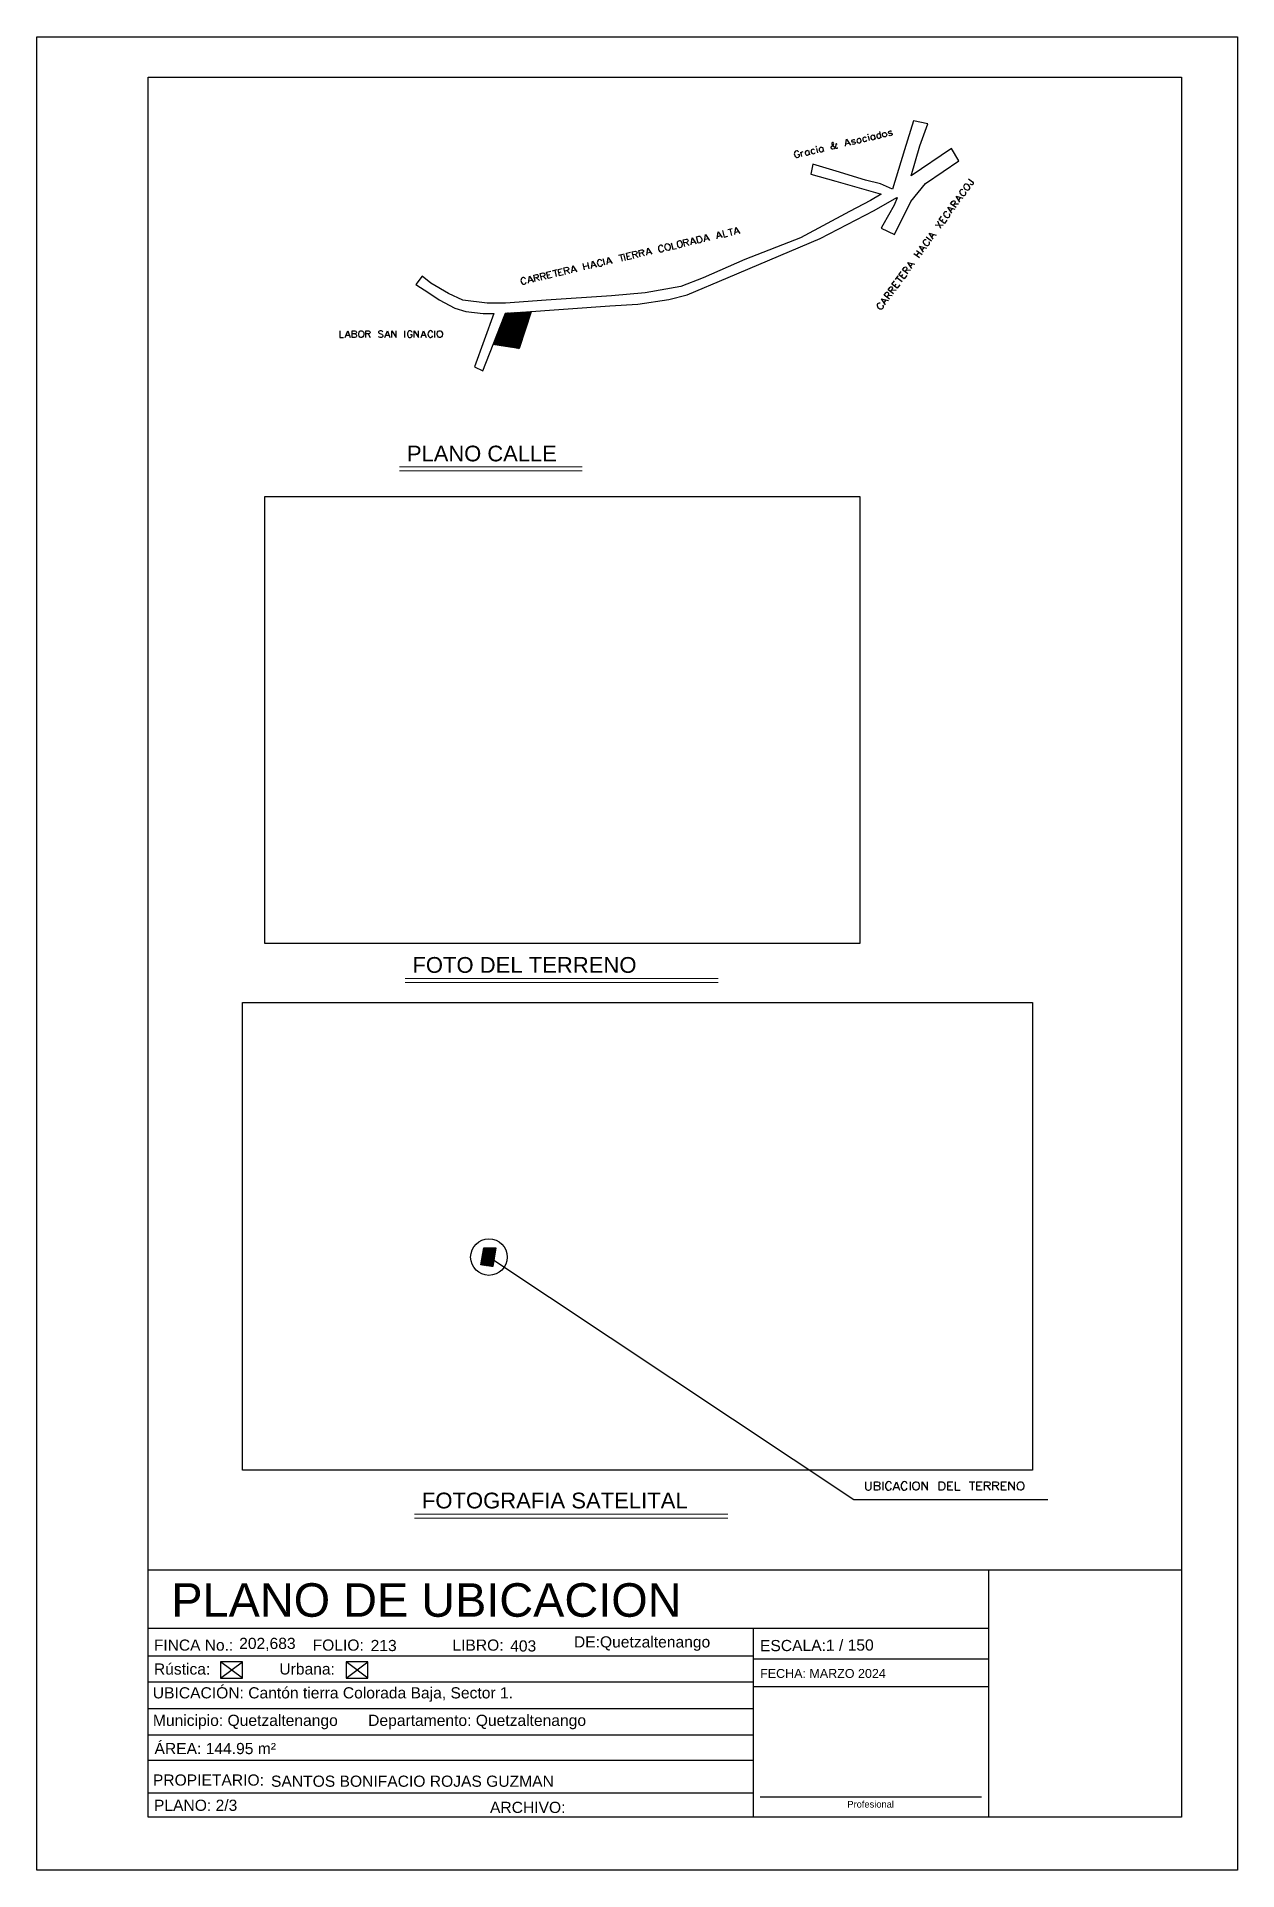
# Model space of a CAD drawing. Header units: millimetres. Extents: x 2537 to 2681, y 1861 to 2081.
import ezdxf

# ---------------------------------------------------------------- set-up
doc = ezdxf.new("R2010")
doc.units = ezdxf.units.MM
for name, color, linetype in [('PDF_0', 7, 'Continuous'), ('PDF_10 Formato', 7, 'Continuous'), ('PDF_12 Titulo', 7, 'Continuous'), ('PDF_FORMATO', 7, 'Continuous'), ('PDF_puntostxt', 7, 'Continuous'), ('PDF_Text', 7, 'Continuous')]:
    doc.layers.add(name, color=color, linetype=linetype)
doc.styles.add('PDF Arial-BoldMT', font='arial.ttf')
doc.styles.add('PDF ArialMT', font='arial.ttf')
doc.styles.add('PDF ErasITC-Demi', font='arial.ttf')

msp = doc.modelspace()

# ---------------------------------------------------------------- linework, layer by layer
at = {"layer": 'PDF_0', "lineweight": 25}
for points in [[(2590.53, 2041.09), (2593.12, 2047.63), (2593.25, 2048.03), (2595.23, 2048.13), (2605.78, 2048.91), (2609.14, 2049.1), (2612.87, 2049.66), (2615.05, 2050.22), (2619.99, 2052.29), (2631.01, 2056.96), (2637.47, 2060.35), (2640.2, 2061.88), (2640.26, 2061.84), (2639.87, 2060.98), (2638.52, 2058.59), (2638.31, 2058.22), (2639.93, 2057.47), (2641.89, 2061.4), (2643.64, 2063.56), (2645.76, 2065.01), (2647.64, 2066.3), (2646.76, 2067.79), (2641.93, 2064.51), (2642.95, 2068.11), (2643.94, 2070.72), (2642.19, 2071.08), (2641.12, 2067.61), (2639.67, 2062.9), (2638.26, 2063.52), (2636.46, 2063.98), (2632.94, 2065.05), (2630.15, 2065.89), (2629.89, 2064.7), (2632.87, 2063.84), (2638.21, 2062.35), (2638.31, 2062.29), (2637.04, 2061.55), (2634.52, 2060.2), (2628.64, 2057.04), (2621.97, 2054.44), (2616.97, 2052.25), (2614.31, 2051.2), (2610.02, 2050.47), (2605.97, 2050.1), (2598.15, 2049.6), (2593.26, 2049.23), (2591.05, 2049.23), (2588.15, 2049.6), (2586.42, 2050.37), (2584.3, 2051.63), (2583.25, 2052.47), (2582.5, 2051.44), (2584.06, 2050.47), (2585.32, 2049.63), (2587.19, 2048.61), (2588.51, 2048.22), (2590.57, 2047.98), (2591.85, 2047.98), (2589.56, 2041.6)], [(2564.39, 1972.41), (2564.39, 2026.01), (2635.77, 2026.01), (2635.77, 1972.41)], [(2561.72, 1909.2), (2561.72, 1965.33), (2656.48, 1965.33), (2656.48, 1909.2)], [(2590.66, 1935.88), (2592.12, 1935.88), (2591.74, 1933.63), (2590.31, 1933.83)], [(2559.07, 1884.27), (2561.69, 1884.27), (2561.69, 1886.2), (2559.07, 1886.2)], [(2574.13, 1884.27), (2576.74, 1884.27), (2576.74, 1886.2), (2574.13, 1886.2)]]:
    msp.add_lwpolyline(points, close=True, dxfattribs=at)
for points in [[(2596.34, 2048.19), (2594.89, 2043.78), (2591.79, 2044.26)], [(2591.88, 2044.25), (2595.81, 2048.18)], [(2591.92, 2044.24), (2595.86, 2048.18)], [(2592, 2044.23), (2595.95, 2048.19)], [(2592.04, 2044.22), (2596, 2048.19)], [(2592.11, 2044.21), (2596.1, 2048.2)], [(2592.15, 2044.21), (2596.15, 2048.2)], [(2592.23, 2044.19), (2596.25, 2048.21)], [(2592.27, 2044.19), (2596.29, 2048.21)], [(2591.8, 2044.26), (2595.71, 2048.17)], [(2591.81, 2044.31), (2595.66, 2048.16)], [(2591.86, 2044.46), (2595.57, 2048.16)], [(2591.89, 2044.53), (2595.52, 2048.16)], [(2591.95, 2044.68), (2595.42, 2048.15)], [(2591.98, 2044.75), (2595.37, 2048.14)], [(2592.04, 2044.9), (2595.28, 2048.13)], [(2592.07, 2044.98), (2595.22, 2048.13)], [(2592.13, 2045.13), (2595.13, 2048.13)], [(2592.16, 2045.2), (2595.08, 2048.13)], [(2592.22, 2045.35), (2594.99, 2048.12)], [(2592.25, 2045.42), (2594.94, 2048.12)], [(2592.31, 2045.58), (2594.85, 2048.11)], [(2592.34, 2045.65), (2594.8, 2048.11)], [(2592.35, 2044.18), (2596.33, 2048.16)], [(2592.39, 2044.17), (2596.31, 2048.09)], [(2592.4, 2045.8), (2594.7, 2048.11)], [(2592.43, 2045.87), (2594.66, 2048.11)], [(2592.46, 2044.16), (2596.27, 2047.96)], [(2592.49, 2046.02), (2594.56, 2048.1)], [(2592.5, 2044.15), (2596.24, 2047.89)], [(2592.51, 2046.1), (2594.52, 2048.1)], [(2592.57, 2046.25), (2594.42, 2048.09)], [(2592.58, 2044.14), (2596.2, 2047.76)], [(2592.6, 2046.32), (2594.37, 2048.09)], [(2592.62, 2044.14), (2596.18, 2047.69)], [(2592.66, 2046.47), (2594.28, 2048.08)], [(2592.69, 2046.54), (2594.23, 2048.08)], [(2592.7, 2044.12), (2596.13, 2047.56)], [(2592.74, 2044.11), (2596.11, 2047.49)], [(2592.75, 2046.69), (2594.14, 2048.08)], [(2592.78, 2046.77), (2594.09, 2048.08)], [(2592.81, 2044.1), (2596.07, 2047.36)], [(2592.84, 2046.91), (2594, 2048.07)], [(2592.85, 2044.1), (2596.05, 2047.29)], [(2592.87, 2046.99), (2593.95, 2048.07)], [(2592.93, 2047.13), (2593.85, 2048.06)], [(2592.93, 2044.08), (2596, 2047.16)], [(2592.96, 2047.21), (2593.81, 2048.06)], [(2592.97, 2044.08), (2595.98, 2047.09)], [(2593.02, 2047.36), (2593.71, 2048.05)], [(2593.05, 2047.44), (2593.66, 2048.05)], [(2593.05, 2044.07), (2595.93, 2046.95)], [(2593.09, 2044.06), (2595.91, 2046.88)], [(2593.11, 2047.58), (2593.57, 2048.05)], [(2593.13, 2047.66), (2593.52, 2048.05)], [(2593.17, 2047.79), (2593.43, 2048.04)], [(2593.17, 2044.05), (2595.87, 2046.75)], [(2593.2, 2047.85), (2593.38, 2048.04)], [(2593.2, 2044.04), (2595.85, 2046.69)], [(2593.23, 2047.98), (2593.28, 2048.03)], [(2593.28, 2044.03), (2595.8, 2046.55)], [(2593.32, 2044.03), (2595.78, 2046.49)], [(2593.4, 2044.01), (2595.74, 2046.35)], [(2593.44, 2044.01), (2595.71, 2046.28)], [(2593.51, 2044), (2595.67, 2046.15)], [(2593.55, 2043.99), (2595.65, 2046.08)], [(2593.63, 2043.97), (2595.6, 2045.95)], [(2593.67, 2043.97), (2595.58, 2045.88)], [(2593.75, 2043.96), (2595.54, 2045.75)], [(2593.78, 2043.95), (2595.51, 2045.68)], [(2593.86, 2043.94), (2595.47, 2045.55)], [(2593.9, 2043.93), (2595.45, 2045.48)], [(2593.98, 2043.92), (2595.4, 2045.35)], [(2594.02, 2043.92), (2595.38, 2045.28)], [(2594.1, 2043.9), (2595.34, 2045.14)], [(2594.14, 2043.9), (2595.32, 2045.08)], [(2594.21, 2043.89), (2595.27, 2044.94)], [(2594.25, 2043.88), (2595.25, 2044.88)], [(2594.33, 2043.87), (2595.2, 2044.74)], [(2594.37, 2043.86), (2595.18, 2044.68)], [(2594.45, 2043.85), (2595.14, 2044.54)], [(2594.49, 2043.84), (2595.12, 2044.47)], [(2594.56, 2043.83), (2595.07, 2044.34)], [(2594.6, 2043.83), (2595.05, 2044.28)], [(2594.68, 2043.81), (2595.01, 2044.14)], [(2594.72, 2043.8), (2594.98, 2044.07)], [(2594.8, 2043.8), (2594.94, 2043.94)], [(2594.83, 2043.79), (2594.92, 2043.87)], [(2590.33, 1933.91), (2592.09, 1935.67)], [(2590.34, 1933.97), (2592.09, 1935.72)], [(2590.34, 1933.83), (2592.06, 1935.56)], [(2590.35, 1934.07), (2592.11, 1935.83)], [(2590.37, 1934.13), (2592.11, 1935.88)], [(2590.38, 1934.23), (2592.03, 1935.88)], [(2590.38, 1933.83), (2592.06, 1935.5)], [(2590.39, 1934.29), (2591.98, 1935.88)], [(2590.41, 1934.4), (2591.89, 1935.88)], [(2590.42, 1934.45), (2591.85, 1935.88)], [(2590.44, 1934.56), (2591.76, 1935.88)], [(2590.45, 1934.61), (2591.71, 1935.88)], [(2590.45, 1933.81), (2592.04, 1935.4)], [(2590.46, 1934.72), (2591.62, 1935.88)], [(2590.47, 1934.77), (2591.58, 1935.88)], [(2590.49, 1934.88), (2591.49, 1935.88)], [(2590.5, 1934.94), (2591.44, 1935.88)], [(2590.5, 1933.81), (2592.03, 1935.34)], [(2590.52, 1935.05), (2591.35, 1935.88)], [(2590.53, 1935.1), (2591.31, 1935.88)], [(2590.55, 1935.21), (2591.22, 1935.88)], [(2590.56, 1935.26), (2591.17, 1935.88)], [(2590.57, 1935.37), (2591.09, 1935.88)], [(2590.57, 1933.8), (2592.01, 1935.23)], [(2590.58, 1935.42), (2591.04, 1935.88)], [(2590.6, 1935.53), (2590.95, 1935.88)], [(2590.61, 1935.58), (2590.9, 1935.88)], [(2590.61, 1933.79), (2592, 1935.18)], [(2590.63, 1935.69), (2590.81, 1935.88)], [(2590.64, 1935.75), (2590.77, 1935.88)], [(2590.66, 1935.85), (2590.68, 1935.88)], [(2590.69, 1933.78), (2591.98, 1935.07)], [(2590.73, 1933.77), (2591.98, 1935.02)], [(2590.81, 1933.76), (2591.95, 1934.91)], [(2590.85, 1933.76), (2591.95, 1934.85)], [(2590.93, 1933.74), (2591.93, 1934.74)], [(2590.97, 1933.74), (2591.92, 1934.69)], [(2591.05, 1933.73), (2591.9, 1934.58)], [(2591.09, 1933.72), (2591.89, 1934.53)], [(2591.16, 1933.71), (2591.87, 1934.42)], [(2591.2, 1933.71), (2591.86, 1934.37)], [(2658.34, 1905.65), (2635.03, 1905.65), (2591.26, 1934.77)], [(2591.28, 1933.69), (2591.84, 1934.26)], [(2591.32, 1933.69), (2591.84, 1934.2)], [(2591.4, 1933.68), (2591.81, 1934.1)], [(2591.44, 1933.67), (2591.81, 1934.04)], [(2591.52, 1933.66), (2591.79, 1933.93)], [(2591.56, 1933.66), (2591.78, 1933.88)], [(2591.64, 1933.65), (2591.76, 1933.77)], [(2591.67, 1933.64), (2591.75, 1933.72)], [(2561.69, 1884.27), (2559.07, 1886.2)], [(2559.07, 1884.27), (2561.69, 1886.2)], [(2576.74, 1884.27), (2574.13, 1886.2)], [(2574.13, 1884.27), (2576.74, 1886.2)]]:
    msp.add_lwpolyline(points, dxfattribs=at)
msp.add_circle((2591.27, 1934.77), 2.19, dxfattribs=at)
at = {"layer": 'PDF_10 Formato', "lineweight": 25}
for points in [[(2537.02, 1861.2), (2537.02, 2081.19), (2681.06, 2081.19), (2681.06, 1861.2)], [(2550.39, 2076.32), (2674.36, 2076.32), (2674.36, 1867.59), (2550.39, 1867.59)], [(2645.29, 1906.8), (2645.29, 1907.81), (2645.63, 1907.81), (2645.78, 1907.77), (2645.87, 1907.67), (2645.92, 1907.57), (2645.97, 1907.43), (2645.97, 1907.19), (2645.92, 1907.05), (2645.87, 1906.95), (2645.78, 1906.85), (2645.63, 1906.8)]]:
    msp.add_lwpolyline(points, close=True, dxfattribs=at)
for points in [[(2636.45, 1907.81), (2636.45, 1907.09), (2636.5, 1906.95), (2636.59, 1906.85), (2636.74, 1906.8), (2636.83, 1906.8), (2636.98, 1906.85), (2637.07, 1906.95), (2637.12, 1907.09), (2637.12, 1907.81)], [(2637.94, 1907.33), (2638.08, 1907.29), (2638.13, 1907.24), (2638.18, 1907.14), (2638.18, 1906.99), (2638.13, 1906.9), (2638.08, 1906.85), (2637.94, 1906.8), (2637.51, 1906.8), (2637.51, 1907.81), (2637.94, 1907.81), (2638.08, 1907.77), (2638.13, 1907.72), (2638.18, 1907.62), (2638.18, 1907.52), (2638.13, 1907.43), (2638.08, 1907.38), (2637.94, 1907.33), (2637.51, 1907.33)], [(2638.51, 1907.81), (2638.51, 1906.8)], [(2639.76, 1906.8), (2640.15, 1907.81), (2640.54, 1906.8)], [(2641.79, 1907.81), (2641.79, 1906.8)], [(2643.23, 1906.8), (2643.23, 1907.81), (2643.9, 1906.8), (2643.9, 1907.81)], [(2646.93, 1906.8), (2646.31, 1906.8), (2646.31, 1907.81), (2646.93, 1907.81)], [(2647.22, 1907.81), (2647.22, 1906.8), (2647.8, 1906.8)], [(2648.9, 1907.81), (2649.57, 1907.81)], [(2649.24, 1907.81), (2649.24, 1906.8)], [(2650.44, 1906.8), (2649.81, 1906.8), (2649.81, 1907.81), (2650.44, 1907.81)], [(2650.73, 1906.8), (2650.73, 1907.81), (2651.16, 1907.81), (2651.31, 1907.77), (2651.35, 1907.72), (2651.4, 1907.62), (2651.4, 1907.52), (2651.35, 1907.43), (2651.31, 1907.38), (2651.16, 1907.33), (2650.73, 1907.33)], [(2651.74, 1906.8), (2651.74, 1907.81), (2652.17, 1907.81), (2652.31, 1907.77), (2652.36, 1907.72), (2652.41, 1907.62), (2652.41, 1907.52), (2652.36, 1907.43), (2652.31, 1907.38), (2652.17, 1907.33), (2651.74, 1907.33)], [(2653.37, 1906.8), (2652.75, 1906.8), (2652.75, 1907.81), (2653.37, 1907.81)], [(2653.66, 1906.8), (2653.66, 1907.81), (2654.33, 1906.8), (2654.33, 1907.81)], [(2639.91, 1907.14), (2640.39, 1907.14)], [(2646.31, 1907.33), (2646.69, 1907.33)], [(2649.81, 1907.33), (2650.2, 1907.33)], [(2651.06, 1907.33), (2651.4, 1906.8)], [(2652.08, 1907.33), (2652.41, 1906.8)], [(2652.75, 1907.33), (2653.13, 1907.33)]]:
    msp.add_lwpolyline(points, dxfattribs=at)
for centre, major_axis, ratio, start_param, end_param in [((2639.24, 1907.31), (0.006, 0.521), 0.755574, 5.260868, 10.476865), ((2641.11, 1907.31), (0.004, 0.52), 0.760689, 5.256746, 10.471397), ((2642.51, 1907.31), (-0.002, 0.52), 0.762513, 0.230762, 6.513947), ((2655.05, 1907.31), (-0.003, 0.521), 0.760833, 0.2401623537885574, 6.523347660968144)]:
    msp.add_ellipse(centre, major_axis=major_axis, ratio=ratio, start_param=start_param, end_param=end_param, dxfattribs=at)
at = {"layer": 'PDF_12 Titulo', "lineweight": 20}
for points in [[(2580.56, 2029.58), (2602.44, 2029.58)], [(2580.56, 2029.11), (2602.44, 2029.11)], [(2581.21, 1968.21), (2618.78, 1968.21)], [(2581.21, 1967.73), (2618.78, 1967.73)], [(2582.35, 1903.93), (2619.92, 1903.93)], [(2582.35, 1903.45), (2619.92, 1903.45)]]:
    msp.add_lwpolyline(points, dxfattribs=at)
at = {"layer": 'PDF_FORMATO', "lineweight": 25}
for points in [[(2550.38, 1897.26), (2674.36, 1897.26)], [(2651.2, 1897.26), (2651.2, 1867.59)], [(2550.38, 1890.26), (2651.2, 1890.26)], [(2622.99, 1890.26), (2622.99, 1867.59)], [(2550.38, 1886.93), (2622.92, 1886.93)], [(2622.99, 1886.59), (2651.2, 1886.59)], [(2550.38, 1883.8), (2622.92, 1883.8)], [(2622.99, 1883.26), (2651.2, 1883.26)], [(2550.45, 1880.6), (2622.99, 1880.6)], [(2550.45, 1877.46), (2622.99, 1877.46)], [(2550.39, 1874.43), (2622.93, 1874.43)], [(2550.39, 1870.5), (2622.93, 1870.5)], [(2623.82, 1870.02), (2650.37, 1870.02)]]:
    msp.add_lwpolyline(points, dxfattribs=at)
at = {"layer": 'PDF_puntostxt', "lineweight": 25}
for points in [[(2630.49, 2067.99), (2630.53, 2067.97), (2630.56, 2068.01), (2630.52, 2068.04)], [(2635.55, 2068.95), (2635.49, 2068.89), (2635.43, 2068.81), (2635.42, 2068.68), (2635.43, 2068.61), (2635.5, 2068.5), (2635.59, 2068.45), (2635.67, 2068.43), (2635.78, 2068.46), (2635.85, 2068.51), (2635.91, 2068.6), (2635.91, 2068.72), (2635.9, 2068.8), (2635.83, 2068.9), (2635.74, 2068.96), (2635.66, 2068.97)], [(2636.68, 2069.45), (2636.73, 2069.42), (2636.76, 2069.47), (2636.71, 2069.5)], [(2648.23, 2063.31), (2648.21, 2063.23), (2648.23, 2063.12), (2648.27, 2063.05), (2648.34, 2062.95), (2648.49, 2062.84), (2648.61, 2062.8), (2648.69, 2062.79), (2648.8, 2062.8), (2648.87, 2062.84), (2648.96, 2062.96), (2648.98, 2063.05), (2648.96, 2063.15), (2648.92, 2063.23), (2648.85, 2063.33), (2648.7, 2063.44), (2648.58, 2063.48), (2648.5, 2063.49), (2648.39, 2063.48), (2648.31, 2063.44)], [(2616.37, 2056.4), (2616.18, 2057.18), (2616.45, 2057.24), (2616.56, 2057.24), (2616.65, 2057.18), (2616.71, 2057.11), (2616.77, 2057.01), (2616.82, 2056.82), (2616.81, 2056.71), (2616.78, 2056.62), (2616.73, 2056.53), (2616.63, 2056.47)], [(2614, 2056.67), (2613.93, 2056.61), (2613.87, 2056.52), (2613.85, 2056.44), (2613.84, 2056.32), (2613.89, 2056.13), (2613.95, 2056.03), (2614.01, 2055.96), (2614.09, 2055.91), (2614.18, 2055.89), (2614.33, 2055.93), (2614.39, 2055.98), (2614.45, 2056.07), (2614.47, 2056.15), (2614.48, 2056.27), (2614.44, 2056.46), (2614.37, 2056.56), (2614.32, 2056.63), (2614.23, 2056.68), (2614.15, 2056.71)]]:
    msp.add_lwpolyline(points, close=True, dxfattribs=at)
for points in [[(2633.01, 2068.27), (2633, 2068.31), (2632.95, 2068.34), (2632.91, 2068.33), (2632.89, 2068.28), (2632.87, 2068.2), (2632.84, 2068), (2632.79, 2067.87), (2632.73, 2067.78), (2632.67, 2067.72), (2632.52, 2067.69), (2632.44, 2067.71), (2632.39, 2067.74), (2632.33, 2067.8), (2632.32, 2067.87), (2632.34, 2067.96), (2632.37, 2068), (2632.59, 2068.21), (2632.62, 2068.26), (2632.64, 2068.34), (2632.62, 2068.42), (2632.57, 2068.48), (2632.48, 2068.5), (2632.42, 2068.45), (2632.4, 2068.36), (2632.41, 2068.29), (2632.48, 2068.19), (2632.58, 2068.09), (2632.82, 2067.88), (2632.92, 2067.82), (2633, 2067.8), (2633.07, 2067.82), (2633.1, 2067.86), (2633.1, 2067.9)], [(2634.04, 2068.05), (2634.15, 2068.89), (2634.63, 2068.19)], [(2634.09, 2068.33), (2634.46, 2068.42)], [(2635.17, 2068.74), (2635.11, 2068.81), (2634.99, 2068.82), (2634.88, 2068.79), (2634.78, 2068.73), (2634.76, 2068.64), (2634.81, 2068.58), (2634.9, 2068.56), (2635.09, 2068.57), (2635.17, 2068.55), (2635.23, 2068.48), (2635.24, 2068.45), (2635.22, 2068.36), (2635.11, 2068.3), (2635, 2068.27), (2634.88, 2068.28), (2634.83, 2068.35)], [(2636.77, 2069.24), (2636.9, 2068.72)], [(2637.5, 2069.29), (2637.41, 2069.35), (2637.33, 2069.37), (2637.22, 2069.34), (2637.15, 2069.29), (2637.1, 2069.2), (2637.09, 2069.08), (2637.1, 2069), (2637.17, 2068.9), (2637.26, 2068.84), (2637.34, 2068.82), (2637.45, 2068.85), (2637.52, 2068.9), (2637.57, 2069)], [(2637.48, 2069.4), (2637.6, 2068.89)], [(2638.21, 2069.46), (2638.12, 2069.52), (2638.04, 2069.53), (2637.92, 2069.51), (2637.86, 2069.45), (2637.8, 2069.36), (2637.79, 2069.24), (2637.81, 2069.17), (2637.87, 2069.06), (2637.96, 2069.01), (2638.04, 2068.99), (2638.15, 2069.02), (2638.22, 2069.07), (2638.28, 2069.16)], [(2638.12, 2069.83), (2638.3, 2069.05)], [(2639.58, 2069.78), (2639.53, 2069.85), (2639.4, 2069.86), (2639.29, 2069.83), (2639.19, 2069.77), (2639.17, 2069.69), (2639.23, 2069.62), (2639.31, 2069.6), (2639.51, 2069.61), (2639.59, 2069.59), (2639.64, 2069.52), (2639.65, 2069.48), (2639.63, 2069.4), (2639.53, 2069.34), (2639.42, 2069.31), (2639.3, 2069.32), (2639.24, 2069.39)], [(2628.45, 2067.36), (2628.39, 2067.42), (2628.3, 2067.48), (2628.22, 2067.5), (2628.07, 2067.46), (2628, 2067.41), (2627.95, 2067.31), (2627.93, 2067.23), (2627.91, 2067.12), (2627.96, 2066.93), (2628.02, 2066.83), (2628.08, 2066.76), (2628.17, 2066.7), (2628.25, 2066.68), (2628.4, 2066.72), (2628.47, 2066.77), (2628.52, 2066.87), (2628.54, 2066.95), (2628.52, 2067.06), (2628.33, 2067.01)], [(2628.81, 2066.81), (2628.69, 2067.34)], [(2628.74, 2067.11), (2628.75, 2067.23), (2628.81, 2067.32), (2628.87, 2067.38), (2628.98, 2067.4)], [(2629.64, 2067.44), (2629.55, 2067.5), (2629.47, 2067.52), (2629.36, 2067.49), (2629.29, 2067.44), (2629.23, 2067.34), (2629.22, 2067.23), (2629.24, 2067.15), (2629.3, 2067.05), (2629.39, 2066.99), (2629.48, 2066.97), (2629.59, 2067), (2629.65, 2067.05), (2629.71, 2067.14)], [(2629.61, 2067.55), (2629.74, 2067.03)], [(2630.35, 2067.61), (2630.25, 2067.66), (2630.17, 2067.68), (2630.06, 2067.66), (2629.99, 2067.6), (2629.94, 2067.51), (2629.93, 2067.39), (2629.94, 2067.32), (2630.01, 2067.21), (2630.1, 2067.16), (2630.18, 2067.14), (2630.29, 2067.17), (2630.36, 2067.22), (2630.41, 2067.31)], [(2630.58, 2067.78), (2630.7, 2067.26)], [(2631.31, 2067.84), (2631.22, 2067.89), (2631.13, 2067.91), (2631.02, 2067.89), (2630.96, 2067.83), (2630.9, 2067.74), (2630.89, 2067.62), (2630.91, 2067.54), (2630.97, 2067.44), (2631.06, 2067.39), (2631.15, 2067.37), (2631.26, 2067.39), (2631.32, 2067.45), (2631.38, 2067.54)], [(2631.28, 2067.95), (2631.41, 2067.42)], [(2648.81, 2064.12), (2649.3, 2063.76), (2649.37, 2063.66), (2649.38, 2063.6), (2649.36, 2063.52), (2649.32, 2063.46), (2649.25, 2063.42), (2649.19, 2063.41), (2649.08, 2063.45), (2649.02, 2063.49)], [(2647.31, 2060.68), (2646.66, 2061.15), (2646.86, 2061.43), (2646.96, 2061.5), (2647.01, 2061.51), (2647.09, 2061.5), (2647.16, 2061.45), (2647.2, 2061.37), (2647.2, 2061.32), (2647.17, 2061.21), (2646.97, 2060.93)], [(2647.78, 2061.33), (2647.31, 2062.05), (2648.13, 2061.82)], [(2647.63, 2061.58), (2647.85, 2061.89)], [(2646.2, 2059.18), (2645.92, 2058.77), (2645.27, 2059.24), (2645.56, 2059.65)], [(2645.58, 2059.02), (2645.76, 2059.27)], [(2646.81, 2060.01), (2646.34, 2060.72), (2647.17, 2060.5)], [(2646.66, 2060.26), (2646.89, 2060.57)], [(2647.12, 2061.15), (2647.62, 2061.12)], [(2615.55, 2056.21), (2615.67, 2057.06), (2616.15, 2056.35)], [(2617.15, 2056.59), (2617.26, 2057.44), (2617.74, 2056.73)], [(2618.67, 2056.95), (2618.78, 2057.79), (2619.26, 2057.09)], [(2618.72, 2057.23), (2619.09, 2057.32)], [(2619.3, 2057.92), (2619.48, 2057.14), (2619.93, 2057.24)], [(2619.93, 2058.07), (2620.45, 2058.19)], [(2620.19, 2058.13), (2620.37, 2057.35)], [(2620.78, 2057.44), (2620.89, 2058.29), (2621.37, 2057.58)], [(2620.83, 2057.73), (2621.2, 2057.82)], [(2644.37, 2056.65), (2643.72, 2057.12)], [(2644.55, 2056.89), (2644.08, 2057.61), (2644.91, 2057.39)], [(2644.4, 2057.14), (2644.62, 2057.45)], [(2644.82, 2058.63), (2645.78, 2058.59)], [(2645.47, 2058.16), (2645.13, 2059.06)], [(2606.8, 2054.97), (2607.32, 2055.1)], [(2607.06, 2055.04), (2607.24, 2054.26)], [(2607.65, 2054.35), (2607.47, 2055.13)], [(2608.43, 2054.54), (2607.95, 2054.42), (2607.77, 2055.2), (2608.25, 2055.32)], [(2607.85, 2054.83), (2608.15, 2054.9)], [(2608.65, 2054.59), (2608.47, 2055.37), (2608.8, 2055.45), (2608.92, 2055.43), (2608.97, 2055.4), (2609.02, 2055.34), (2609.04, 2055.27), (2609.02, 2055.18), (2608.99, 2055.14), (2608.89, 2055.07), (2608.56, 2055)], [(2608.82, 2055.06), (2609.17, 2054.71)], [(2609.43, 2054.77), (2609.25, 2055.55), (2609.58, 2055.63), (2609.7, 2055.62), (2609.75, 2055.59), (2609.8, 2055.52), (2609.82, 2055.45), (2609.8, 2055.37), (2609.77, 2055.32), (2609.67, 2055.26), (2609.34, 2055.18)], [(2609.6, 2055.24), (2609.95, 2054.89)], [(2610.21, 2054.96), (2610.32, 2055.8), (2610.8, 2055.1)], [(2610.26, 2055.24), (2610.63, 2055.33)], [(2613.14, 2056.47), (2613.33, 2055.69), (2613.77, 2055.79)], [(2614.77, 2056.03), (2614.59, 2056.81), (2614.93, 2056.89), (2615.04, 2056.88), (2615.09, 2056.85), (2615.15, 2056.78), (2615.16, 2056.71), (2615.14, 2056.63), (2615.11, 2056.58), (2615.01, 2056.51), (2614.68, 2056.44)], [(2614.94, 2056.5), (2615.29, 2056.15)], [(2615.6, 2056.5), (2615.97, 2056.59)], [(2617.2, 2056.88), (2617.57, 2056.96)], [(2642.91, 2054.65), (2642.26, 2055.12)], [(2642.57, 2054.89), (2642.89, 2055.32)], [(2642.58, 2055.54), (2643.23, 2055.07)], [(2643.4, 2055.32), (2642.94, 2056.04), (2643.76, 2055.82)], [(2643.26, 2055.57), (2643.48, 2055.88)], [(2596.82, 2051.8), (2596.64, 2052.58), (2596.97, 2052.66), (2597.09, 2052.65), (2597.14, 2052.62), (2597.19, 2052.55), (2597.21, 2052.48), (2597.19, 2052.4), (2597.16, 2052.35), (2597.06, 2052.29), (2596.72, 2052.21)], [(2597.6, 2051.99), (2597.41, 2052.77), (2597.75, 2052.84), (2597.87, 2052.83), (2597.91, 2052.8), (2597.97, 2052.74), (2597.99, 2052.66), (2597.97, 2052.58), (2597.94, 2052.54), (2597.84, 2052.47), (2597.5, 2052.39)], [(2598.86, 2052.28), (2598.38, 2052.17), (2598.19, 2052.95), (2598.68, 2053.06)], [(2598.28, 2052.58), (2598.58, 2052.65)], [(2598.9, 2053.11), (2599.42, 2053.24)], [(2599.16, 2053.18), (2599.34, 2052.4)], [(2600.23, 2052.6), (2599.75, 2052.49), (2599.57, 2053.27), (2600.05, 2053.38)], [(2599.66, 2052.9), (2599.95, 2052.97)], [(2600.46, 2052.66), (2600.27, 2053.44), (2600.61, 2053.52), (2600.72, 2053.5), (2600.77, 2053.48), (2600.83, 2053.41), (2600.84, 2053.34), (2600.83, 2053.25), (2600.8, 2053.21), (2600.69, 2053.15), (2600.36, 2053.07)], [(2600.62, 2053.13), (2600.97, 2052.78)], [(2601.23, 2052.84), (2601.35, 2053.69), (2601.83, 2052.98)], [(2601.28, 2053.13), (2601.66, 2053.21)], [(2602.75, 2053.2), (2602.57, 2053.98)], [(2602.66, 2053.61), (2603.18, 2053.73)], [(2603.09, 2054.1), (2603.27, 2053.32)], [(2603.57, 2053.39), (2603.69, 2054.24), (2604.16, 2053.53)], [(2603.62, 2053.68), (2603.99, 2053.77)], [(2604.8, 2054.31), (2604.75, 2054.38), (2604.66, 2054.43), (2604.57, 2054.45), (2604.43, 2054.41), (2604.36, 2054.36), (2604.3, 2054.27), (2604.28, 2054.18), (2604.27, 2054.07), (2604.32, 2053.88), (2604.38, 2053.78), (2604.44, 2053.71), (2604.53, 2053.66), (2604.61, 2053.64), (2604.76, 2053.67), (2604.82, 2053.73), (2604.88, 2053.82), (2604.9, 2053.9)], [(2605.17, 2053.77), (2604.98, 2054.54)], [(2605.46, 2053.84), (2605.57, 2054.68), (2606.06, 2053.98)], [(2605.51, 2054.12), (2605.88, 2054.21)], [(2641.39, 2052.55), (2641.09, 2052.15), (2640.45, 2052.62), (2640.74, 2053.02)], [(2640.76, 2052.4), (2640.93, 2052.64)], [(2641.52, 2052.74), (2640.87, 2053.21), (2641.07, 2053.48), (2641.18, 2053.55), (2641.23, 2053.56), (2641.31, 2053.55), (2641.37, 2053.5), (2641.41, 2053.43), (2641.42, 2053.37), (2641.38, 2053.26), (2641.18, 2052.98)], [(2641.34, 2053.2), (2641.84, 2053.16)], [(2641.99, 2053.38), (2641.52, 2054.1), (2642.35, 2053.88)], [(2641.84, 2053.63), (2642.07, 2053.94)], [(2596, 2051.61), (2596.12, 2052.46), (2596.6, 2051.75)], [(2596.05, 2051.9), (2596.42, 2051.98)], [(2596.98, 2052.27), (2597.34, 2051.92)], [(2597.76, 2052.46), (2598.12, 2052.11)], [(2639.32, 2049.72), (2638.68, 2050.19), (2638.88, 2050.46), (2638.98, 2050.53), (2639.03, 2050.54), (2639.11, 2050.53), (2639.18, 2050.48), (2639.21, 2050.41), (2639.22, 2050.35), (2639.19, 2050.24), (2638.99, 2049.96)], [(2639.79, 2050.36), (2639.15, 2050.83), (2639.35, 2051.11), (2639.45, 2051.18), (2639.5, 2051.19), (2639.59, 2051.17), (2639.65, 2051.13), (2639.68, 2051.05), (2639.69, 2051), (2639.66, 2050.88), (2639.46, 2050.61)], [(2639.61, 2050.83), (2640.11, 2050.79)], [(2640.56, 2051.41), (2640.26, 2051.01), (2639.62, 2051.48), (2639.91, 2051.88)], [(2639.93, 2051.25), (2640.11, 2051.5)], [(2640.04, 2052.07), (2640.36, 2052.49)], [(2640.2, 2052.28), (2640.85, 2051.81)], [(2638.83, 2049.04), (2638.36, 2049.75), (2639.19, 2049.53)], [(2638.68, 2049.29), (2638.91, 2049.59)], [(2639.14, 2050.18), (2639.64, 2050.15)], [(2573.38, 2045.91), (2573.38, 2045.11), (2573.83, 2045.11)], [(2574.02, 2045.11), (2574.33, 2045.91), (2574.63, 2045.11)], [(2574.13, 2045.38), (2574.52, 2045.38)], [(2575.2, 2045.53), (2575.32, 2045.5), (2575.35, 2045.46), (2575.39, 2045.38), (2575.39, 2045.27), (2575.35, 2045.19), (2575.32, 2045.15), (2575.2, 2045.11), (2574.86, 2045.11), (2574.86, 2045.91), (2575.2, 2045.91), (2575.32, 2045.88), (2575.35, 2045.84), (2575.39, 2045.76), (2575.39, 2045.69), (2575.35, 2045.61), (2575.32, 2045.57), (2575.2, 2045.53), (2574.86, 2045.53)], [(2576.5, 2045.11), (2576.5, 2045.91), (2576.84, 2045.91), (2576.96, 2045.88), (2576.99, 2045.84), (2577.03, 2045.76), (2577.03, 2045.69), (2576.99, 2045.61), (2576.96, 2045.57), (2576.84, 2045.53), (2576.5, 2045.53)], [(2576.77, 2045.53), (2577.03, 2045.11)], [(2578.56, 2045.8), (2578.48, 2045.88), (2578.37, 2045.91), (2578.21, 2045.91), (2578.1, 2045.88), (2578.02, 2045.8), (2578.02, 2045.72), (2578.06, 2045.65), (2578.1, 2045.61), (2578.18, 2045.57), (2578.41, 2045.5), (2578.48, 2045.46), (2578.52, 2045.42), (2578.56, 2045.34), (2578.56, 2045.23), (2578.48, 2045.15), (2578.37, 2045.11), (2578.21, 2045.11), (2578.1, 2045.15), (2578.02, 2045.23)], [(2578.79, 2045.11), (2579.09, 2045.91), (2579.4, 2045.11)], [(2578.9, 2045.38), (2579.28, 2045.38)], [(2579.63, 2045.11), (2579.63, 2045.91), (2580.16, 2045.11), (2580.16, 2045.91)], [(2581.18, 2045.11), (2581.18, 2045.91)], [(2582.06, 2045.72), (2582.02, 2045.8), (2581.95, 2045.88), (2581.87, 2045.91), (2581.72, 2045.91), (2581.64, 2045.88), (2581.57, 2045.8), (2581.53, 2045.72), (2581.49, 2045.61), (2581.49, 2045.42), (2581.53, 2045.3), (2581.57, 2045.23), (2581.64, 2045.15), (2581.72, 2045.11), (2581.87, 2045.11), (2581.95, 2045.15), (2582.02, 2045.23), (2582.06, 2045.3), (2582.06, 2045.42), (2581.87, 2045.42)], [(2582.29, 2045.11), (2582.29, 2045.91), (2582.82, 2045.11), (2582.82, 2045.91)], [(2583.13, 2045.11), (2583.43, 2045.91), (2583.74, 2045.11)], [(2583.24, 2045.38), (2583.62, 2045.38)], [(2584.77, 2045.11), (2584.77, 2045.91)]]:
    msp.add_lwpolyline(points, dxfattribs=at)
for centre, major_axis, ratio, start_param, end_param in [((2636.37, 2068.87), (-0.067, 0.265), 0.918285, 5.277494, 10.378597), ((2638.74, 2069.43), (-0.053, 0.266), 0.922896, 0.259744, 6.542929), ((2648.12, 2062.49), (-0.331, 0.249), 0.749297, 5.257728, 10.474487), ((2646.2, 2059.84), (-0.334, 0.242), 0.753228, 5.244749, 10.46396), ((2611.93, 2055.77), (-0.092, 0.404), 0.753966, 5.241504, 10.469216), ((2612.71, 2055.96), (-0.1, 0.4), 0.756796, 0.226204, 6.509389), ((2643.75, 2056.48), (-0.334, 0.242), 0.753228, 5.244748, 10.463959), ((2595.43, 2051.89), (-0.089, 0.402), 0.759678, 5.252983, 10.474024), ((2638.22, 2048.87), (-0.333, 0.244), 0.756951, 5.24952, 10.469755), ((2575.96, 2045.51), (-0.006, 0.414), 0.755342, 0.226116, 6.509301), ((2584.27, 2045.51), (0.001, 0.413), 0.755298, 5.24824, 10.466008), ((2585.38, 2045.51), (-0.006, 0.414), 0.755342, 0.226116, 6.509301)]:
    msp.add_ellipse(centre, major_axis=major_axis, ratio=ratio, start_param=start_param, end_param=end_param, dxfattribs=at)

# ---------------------------------------------------------------- texts
at = {"layer": 'PDF_Text', "attachment_point": 4}
for s, insert, char_height, style in [('PLANO CALLE', (2581.44, 2031.17), 1.882, 'PDF ErasITC-Demi'), ('FOTO DEL TERRENO', (2582.09, 1969.81), 1.893, 'PDF ErasITC-Demi'), ('FOTOGRAFIA SATELITAL', (2583.23, 1905.55), 1.893, 'PDF ErasITC-Demi'), ('PLANO DE UBICACION', (2553.17, 1893.6), 4.0234, 'PDF ArialMT'), ('FINCA No.:', (2551.08, 1888.21), 1.333, 'PDF Arial-BoldMT'), ('202,683', (2561.31, 1888.3), 1.341, 'PDF Arial-BoldMT'), ('FOLIO:', (2570.12, 1888.21), 1.341, 'PDF Arial-BoldMT'), ('213', (2577.08, 1888.16), 1.341, 'PDF Arial-BoldMT'), ('LIBRO:', (2586.89, 1888.21), 1.341, 'PDF Arial-BoldMT'), ('403', (2593.82, 1888.11), 1.341, 'PDF Arial-BoldMT'), ('DE:Quetzaltenango', (2601.47, 1888.4), 1.3411, 'PDF Arial-BoldMT'), ('Rústica:', (2551.08, 1885.34), 1.341, 'PDF Arial-BoldMT'), ('Urbana:', (2566.13, 1885.35), 1.341, 'PDF Arial-BoldMT'), ('UBICACIÓN: Cantón tierra Colorada Baja, Sector 1.', (2550.95, 1882.29), 1.3411, 'PDF Arial-BoldMT'), ('FECHA: MARZO 2024', (2623.81, 1884.81), 1.0729, 'PDF Arial-BoldMT'), ('Municipio: Quetzaltenango       Departamento: Quetzaltenango', (2550.96, 1878.99), 1.3411, 'PDF Arial-BoldMT'), ('ÁREA: 144.95 m²', (2551.15, 1875.8), 1.3411, 'PDF Arial-BoldMT'), ('PROPIETARIO:', (2550.96, 1872.02), 1.3411, 'PDF Arial-BoldMT'), ('SANTOS BONIFACIO ROJAS GUZMAN', (2565.13, 1871.88), 1.3411, 'PDF Arial-BoldMT'), ('PLANO: 2/3', (2551.09, 1868.99), 1.341, 'PDF ArialMT'), ('ARCHIVO:', (2591.4, 1868.74), 1.341, 'PDF ArialMT'), ('Profesional', (2634.27, 1869.12), 0.8, 'PDF ArialMT')]:
    msp.add_mtext(s, dxfattribs=dict(at, insert=insert, char_height=char_height, style=style))
at = {"layer": 'PDF_Text', "insert": (2623.79, 1888.14), "char_height": 1.3411, "attachment_point": 4, "rotation": 0.3572, "style": 'PDF Arial-BoldMT'}
msp.add_mtext('ESCALA:1 / 150', dxfattribs=at)

doc.saveas('drawing.dxf')
